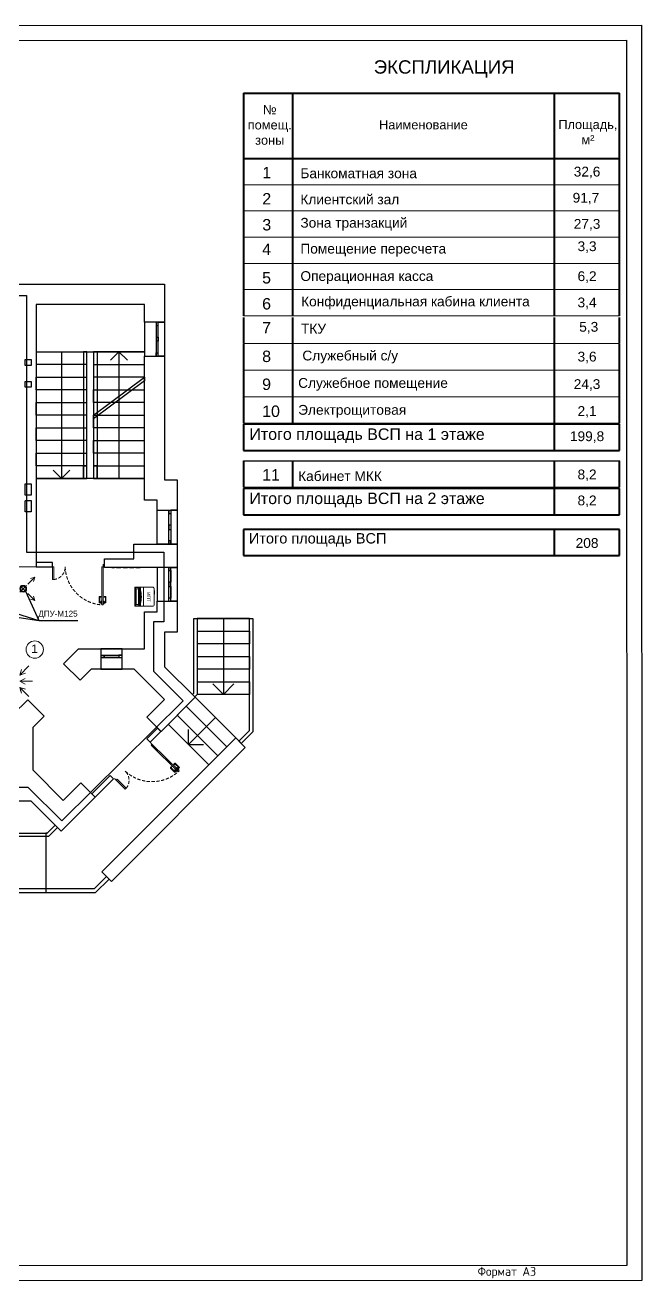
# Model space of a CAD drawing. Header units: millimetres. Extents: x 306002 to 1554695, y -207070 to 1535795.
# Drawn here: x 333418 to 348010, y -207070 to -177362 of the extents above; entities that cross this region are included whole.
import ezdxf

# ---------------------------------------------------------------- set-up
doc = ezdxf.new("R2010")
doc.units = ezdxf.units.MM
doc.linetypes.add('штриховаяX2', pattern=[38.1, 25.4, -12.7])
doc.layers.add('1 0 Mebel_Ном._пера__97', color=7, linetype='Continuous', lineweight=5, true_color=0x3f3f3f)
doc.layers.add('PDF _Геометрия', color=7, linetype='Continuous', true_color=0x719d2f)
doc.layers.add('PDF _Текст', color=7, linetype='Continuous')
for name, color, linetype, lineweight in [('ykaz', 1, 'Continuous', 20), ('ВЫТЯЖКА', 160, 'Continuous', 30), ('ПРИТОК', 20, 'Continuous', 30), ('Тонкая', 7, 'Continuous', 15)]:
    doc.layers.add(name, color=color, linetype=linetype, lineweight=lineweight)
doc.styles.add('PDF ArialMT', font='arial.ttf')
doc.styles.add('PDF GOST Common', font='')
doc.styles.get("Standard").update_dxf_attribs({"font": 'arial.ttf'})
doc.styles.get('PDF GOST Common').set_extended_font_data('GOST Common')

# ---------------------------------------------------------------- blocks, each defined once
blk = doc.blocks.new('ручка')
at = {"color": 18, "lineweight": 0, "ltscale": 0.1, "true_color": 0x000000}
for p, q in [((62017, 2208), (62052, 2208)), ((62046, 2185), (62017, 2185)), ((62046, 2078), (62046, 2185)), ((62046, 2185), (62046, 2185)), ((62061, 2199), (62061, 2067)), ((62029, 2073), (62041, 2073)), ((62052, 2058), (62029, 2058))]:
    blk.add_line(p, q, dxfattribs=at)
blk.add_lwpolyline([(61996, 2231), (62014, 2231, -0.414214), (62017, 2228), (62017, 2167, -0.414214), (62014, 2164), (61996, 2164)], format="xyb", close=True, dxfattribs=at)
for centre, radius, start, end in [((62052, 2199), 9, 0, 90), ((62029, 2065), 7.5, 90.8582, 269.3574), ((62039, 2079), 6.53, 283.7135, 347.5451), ((62052, 2067), 9, 270, 0)]:
    blk.add_arc(centre, radius, start, end, dxfattribs=at)
blk = doc.blocks.new('ИПТ MX9100SB')
at = {"color": 5, "lineweight": 0}
for p, q in [((57012, 25605), (57012, 26020)), ((57418, 26065), (57057, 26065)), ((57463, 25605), (57463, 26020)), ((57012, 25807), (57463, 25807)), ((57012, 25605), (57463, 25605)), ((57020, 25696), (57020, 25623)), ((57020, 25623), (57455, 25623)), ((57024, 25739), (57451, 25739)), ((57024, 25724), (57451, 25724)), ((57025, 25701), (57450, 25701)), ((57033, 25724), (57034, 25739)), ((57033, 25701), (57033, 25724)), ((57157, 25698), (57318, 25698)), ((57157, 25694), (57318, 25694)), ((57181, 25619), (57181, 25623)), ((57249, 25614), (57186, 25614)), ((57254, 25623), (57254, 25619)), ((57264, 25623), (57264, 25619)), ((57269, 25614), (57285, 25614)), ((57290, 25623), (57290, 25619)), ((57442, 25724), (57440, 25739)), ((57442, 25701), (57442, 25724)), ((57455, 25623), (57455, 25696))]:
    blk.add_line(p, q, dxfattribs=at)
for points in [[(57097, 26065), (57176, 26065), (57176, 26071), (57097, 26071)], [(57050, 25691), (57425, 25691), (57425, 25638), (57050, 25638)], [(57187, 25623), (57198, 25623), (57198, 25617), (57187, 25617)], [(57204, 25623), (57216, 25623), (57216, 25617), (57204, 25617)], [(57221, 25623), (57233, 25623), (57233, 25617), (57221, 25617)], [(57238, 25623), (57250, 25623), (57250, 25617), (57238, 25617)]]:
    blk.add_lwpolyline(points, close=True, dxfattribs=at)
for points in [[(57063, 25632), (57169, 25632)], [(57169, 25627), (57063, 25627)]]:
    blk.add_lwpolyline(points, dxfattribs=at)
blk.add_circle((57313, 25696), 1.16, dxfattribs=at)
for centre, radius, start, end in [((57057, 26020), 45, 90, 180), ((57418, 26020), 45, 0, 90), ((57025, 25726), 13.5, 94.0429, 180.8246), ((57025, 25711), 13.5, 94.0429, 180.8246), ((57025, 25696), 5, 90, 180), ((57063, 25629), 2.81, 92.6232, 267.3768), ((57237, 25114), 646, 75.7652, 104.2348), ((57157, 25696), 2.05, 94.4237, 265.5763), ((57169, 25629), 2.81, 272.6232, 87.3768), ((57186, 25619), 5, 180, 270), ((57249, 25619), 5, 270, 0), ((57269, 25619), 5, 180, 270), ((57285, 25619), 5, 270, 0), ((57318, 25696), 2.05, 274.4237, 85.5763), ((57450, 25696), 5, 0, 90), ((57450, 25726), 13.5, 359.1754, 85.9571), ((57450, 25711), 13.5, 359.1754, 85.9571)]:
    blk.add_arc(centre, radius, start, end, dxfattribs=at)
at = {"layer": 'ykaz', "color": 252, "true_color": 0x939598, "insert": (57115, 25891), "char_height": 80, "width": 259.96, "attachment_point": 7}
blk.add_mtext('\\pxqc;ИПТ', dxfattribs=at)
blk = doc.blocks.new('A$C56C57BDC')
at = {"layer": 'ПРИТОК', "lineweight": 15}
for p, q in [((165, 385), (3, 547)), ((3, 547), (104, 516)), ((3, 547), (35, 446)), ((35, 446), (19, 497)), ((356, 192), (195, 353)), ((349, 346), (205, 201)), ((389, 385), (550, 547)), ((550, 547), (450, 516)), ((450, 516), (500, 531)), ((550, 547), (519, 446)), ((519, 446), (535, 497)), ((162, 162), (0, 0)), ((0, 0), (31, 101)), ((0, 0), (101, 31)), ((31, 101), (16, 50)), ((101, 31), (50, 16)), ((389, 162), (550, 0)), ((550, 0), (450, 31)), ((550, 0), (519, 101)), ((519, 101), (535, 50))]:
    blk.add_line(p, q, dxfattribs=at)
for radius in [80.8, 60]:
    blk.add_circle((276, 272), radius, dxfattribs=at)
blk = doc.blocks.new('Экспликация шапка')
at = {"color": 18, "lineweight": 40, "true_color": 0x000000}
for p, q in [((195658, 23059), (207158, 23059)), ((195658, 23059), (195658, 21059)), ((197158, 23059), (197158, 21059)), ((205158, 23059), (205158, 21059)), ((207158, 21059), (207158, 23059)), ((195658, 21059), (207158, 21059))]:
    blk.add_line(p, q, dxfattribs=at)
at = {"layer": 'ykaz', "color": 7, "char_height": 280, "attachment_point": 7}
for s, insert, width in [('\\pxqc;{\\C256;\\c0;№ \\Pпомещ.\\Pзоны}', (195818, 21479), 1277.15), ('\\pxqc;{\\C256;\\c0;Наименование}', (197433, 21949), 7452.75), ('\\pxqc;{\\C256;\\c0;Площадь,\\Pм²}', (205255, 21495), 1875.18)]:
    blk.add_mtext(s, dxfattribs=dict(at, insert=insert, width=width))
blk = doc.blocks.new('Строка')
at = {"color": 18, "lineweight": 40, "true_color": 0x000000}
for p, q in [((195658, 21059), (195658, 20259)), ((197158, 21059), (197158, 20259)), ((205158, 21059), (205158, 20259)), ((207158, 20259), (207158, 21059))]:
    blk.add_line(p, q, dxfattribs=at)
at = {"color": 252, "lineweight": 0, "true_color": 0x939598}
blk.add_line((195658, 20259), (207158, 20259), dxfattribs=at)
blk = doc.blocks.new('Итоговая строка')
at = {"color": 18, "lineweight": 40, "true_color": 0x000000}
for p, q in [((195658, 12194), (195658, 11394)), ((207158, 12194), (195658, 12194)), ((205158, 12194), (205158, 11394)), ((207158, 11394), (207158, 12194)), ((195658, 11394), (207158, 11394))]:
    blk.add_line(p, q, dxfattribs=at)
blk = doc.blocks.new('A$C63D625EA')
at = {"layer": 'ВЫТЯЖКА', "lineweight": 15}
for p, q in [((0, 89), (215, 305)), ((215, 305), (81, 263)), ((215, 305), (174, 171)), ((362, 305), (297, 180)), ((362, 0), (362, 305)), ((362, 305), (428, 180)), ((725, 89), (509, 305)), ((509, 305), (551, 171)), ((509, 305), (643, 263)), ((81, 263), (148, 284)), ((174, 171), (195, 238))]:
    blk.add_line(p, q, dxfattribs=at)
blk = doc.blocks.new('A$C5E6C0876')
at = {"layer": 'ВЫТЯЖКА', "lineweight": 15}
for p, q in [((79, -81), (-82, 80)), ((72, 72), (-72, -72))]:
    blk.add_line(p, q, dxfattribs=at)
for radius in [80.8, 60]:
    blk.add_circle((-1, -1), radius, dxfattribs=at)
at = {"layer": 'ВЫТЯЖКА', "rotation": 270}
blk.add_blockref('A$C63D625EA', (-439, 362), dxfattribs=at)

msp = doc.modelspace()

# ---------------------------------------------------------------- linework, layer by layer
at = {"ltscale": 100}
for p, q in [((318099, -183491), (336719, -183491)), ((336719, -183491), (336719, -188121)), ((336239, -183971), (333679, -183971)), ((333679, -183971), (333679, -190181)), ((336239, -184391), (336239, -183971)), ((336719, -184391), (336239, -184391)), ((336239, -184391), (336239, -185191)), ((333419, -185271), (333559, -185271)), ((333419, -185411), (333419, -185271)), ((333559, -185271), (333559, -185411)), ((333679, -185091), (336239, -185091)), ((334279, -185091), (334279, -188091)), ((334879, -185091), (334799, -185091)), ((334799, -185091), (334799, -188091)), ((334879, -188091), (334879, -185091)), ((336239, -185091), (335039, -185091)), ((335039, -185091), (335039, -188091)), ((335119, -185091), (335119, -188091)), ((335639, -185091), (335439, -185291)), ((335639, -185091), (335639, -188091)), ((335639, -185091), (335839, -185291)), ((336239, -188601), (336239, -185191)), ((336239, -185191), (336719, -185191)), ((333559, -185411), (333419, -185411)), ((334879, -185391), (333679, -185391)), ((334879, -185691), (334879, -185391)), ((335039, -185391), (336239, -185391)), ((333419, -185791), (333559, -185791)), ((333419, -185931), (333419, -185791)), ((333559, -185931), (333419, -185931)), ((333559, -185791), (333559, -185931)), ((333679, -185991), (333679, -185691)), ((333679, -185691), (334879, -185691)), ((336239, -185691), (335039, -185691)), ((335039, -185691), (335039, -186591)), ((335039, -186591), (336239, -185691)), ((336239, -185777), (335039, -186677)), ((336239, -185991), (336239, -185691)), ((336239, -185691), (336239, -185777)), ((334879, -185991), (333679, -185991)), ((334879, -186291), (334879, -185991)), ((335039, -186291), (335039, -185989)), ((335039, -185991), (336239, -185991)), ((333679, -186591), (333679, -186291)), ((333679, -186291), (334879, -186291)), ((336239, -186291), (335039, -186291)), ((336239, -186591), (336239, -186291)), ((334879, -186591), (333679, -186591)), ((334879, -186891), (334879, -186591)), ((335039, -186891), (335039, -186591)), ((335039, -186591), (336239, -186591)), ((333679, -187191), (333679, -186891)), ((333679, -186891), (334879, -186891)), ((336239, -186891), (335039, -186891)), ((336239, -187191), (336239, -186891)), ((334879, -187191), (333679, -187191)), ((334879, -187491), (334879, -187191)), ((335039, -187491), (335039, -187191)), ((335039, -187191), (336239, -187191)), ((333679, -187791), (333679, -187491)), ((333679, -187491), (334879, -187491)), ((336239, -187491), (335039, -187491)), ((336239, -187791), (336239, -187491)), ((334879, -187791), (333679, -187791)), ((334079, -187891), (334279, -188091)), ((334279, -188091), (334479, -187891)), ((334799, -188091), (334799, -187791)), ((334799, -187791), (334879, -187791)), ((335119, -187791), (335039, -187791)), ((335039, -187791), (336239, -187791)), ((335119, -188091), (335119, -187791)), ((333419, -188215), (333559, -188215)), ((333419, -188486), (333419, -188216)), ((333559, -188216), (333559, -188486)), ((336239, -188091), (333679, -188091)), ((333679, -188091), (334879, -188091)), ((335039, -188091), (336239, -188091)), ((336719, -188121), (337019, -188121)), ((337019, -188121), (337019, -191721)), ((333559, -188486), (333419, -188486)), ((333419, -188606), (333559, -188606)), ((333419, -188876), (333419, -188620)), ((333559, -188606), (333559, -188876)), ((336539, -188601), (336239, -188601)), ((336539, -188841), (336539, -188601)), ((333559, -188876), (333419, -188876)), ((336539, -189641), (336539, -188841)), ((336539, -188841), (337019, -188841)), ((336819, -189291), (336819, -188841)), ((336819, -188841), (336819, -188916)), ((336819, -188916), (336869, -188916)), ((337019, -188841), (336869, -188841)), ((336869, -188841), (336869, -189641)), ((336869, -188916), (336869, -189191)), ((336869, -189191), (336819, -189191)), ((336819, -189191), (336819, -189291)), ((336819, -189641), (336819, -189291)), ((336819, -189291), (336869, -189291)), ((335989, -189991), (335989, -189641)), ((335989, -189641), (337019, -189641)), ((337019, -189641), (336539, -189641)), ((336869, -189566), (336819, -189566)), ((336819, -189566), (336819, -189641)), ((336869, -189641), (336869, -189566)), ((335299, -190191), (335299, -189991)), ((335299, -189991), (335989, -189991)), ((336539, -190191), (335299, -190191)), ((337019, -190191), (336539, -190191)), ((336539, -190191), (336539, -190991)), ((336869, -190191), (337019, -190191)), ((336539, -191241), (336539, -190991)), ((336539, -190991), (337019, -190991)), ((336539, -190991), (336819, -190991)), ((337019, -190991), (336869, -190991)), ((336239, -192119), (336239, -191241)), ((336239, -191241), (336539, -191241)), ((337408, -191399), (338808, -191399)), ((337408, -193166), (337408, -191399)), ((338728, -191399), (337488, -191399)), ((337488, -191399), (337488, -193199)), ((338108, -191399), (338108, -193199)), ((338728, -194046), (338728, -191399)), ((338808, -191399), (338808, -194079)), ((337019, -191721), (336719, -191721)), ((336719, -191721), (336719, -192543)), ((337488, -191699), (338728, -191699)), ((338728, -191699), (338728, -191999)), ((334329, -192472), (334682, -192119)), ((334682, -192119), (335711, -192119)), ((335711, -192119), (335211, -192119)), ((335211, -192119), (335212, -192599)), ((335711, -192599), (335711, -192119)), ((335711, -192119), (336241, -192119)), ((336241, -192119), (336239, -192119)), ((338728, -191999), (337488, -191999)), ((337488, -191999), (337488, -192299)), ((334718, -192861), (334329, -192472)), ((335211, -192269), (335711, -192269)), ((335286, -192319), (335211, -192319)), ((335211, -192319), (335711, -192319)), ((335286, -192319), (335286, -192269)), ((335286, -192269), (335286, -192319)), ((335636, -192319), (335286, -192319)), ((335711, -192269), (335636, -192269)), ((335636, -192269), (335636, -192319)), ((337488, -192299), (338728, -192299)), ((338728, -192299), (338728, -192599)), ((334980, -192599), (334718, -192861)), ((335711, -192599), (334980, -192599)), ((335212, -192599), (335711, -192599)), ((335997, -192599), (335711, -192599)), ((336712, -193314), (335997, -192599)), ((336719, -192543), (337440, -193264)), ((338728, -192599), (337488, -192599)), ((337488, -192599), (337488, -192899)), ((337488, -192899), (338728, -192899)), ((338108, -193199), (337858, -192949)), ((338108, -193199), (338358, -192949)), ((338728, -192899), (338728, -193199)), ((333480, -193321), (333127, -193674)), ((333869, -193710), (333480, -193321)), ((336295, -193731), (336712, -193314)), ((337440, -193264), (336634, -194070)), ((337375, -193199), (337408, -193166)), ((337432, -193256), (337375, -193199)), ((337488, -193199), (337432, -193256)), ((337440, -193264), (338402, -194226)), ((338728, -193199), (337488, -193199)), ((337016, -193688), (337228, -193476)), ((337977, -194650), (337016, -193688)), ((337228, -193476), (338190, -194438)), ((333607, -193972), (333869, -193710)), ((333607, -194989), (333607, -193972)), ((336634, -194070), (336295, -193731)), ((336804, -193900), (337765, -194862)), ((337921, -193745), (337285, -194381)), ((338402, -194226), (335234, -197394)), ((337285, -194381), (337285, -194028)), ((338628, -194452), (338402, -194226)), ((338475, -194299), (338728, -194046)), ((338808, -194079), (338532, -194355)), ((335460, -197620), (338628, -194452)), ((337285, -194381), (337638, -194381)), ((338532, -194355), (338475, -194299)), ((337765, -194862), (337977, -194650)), ((334322, -195704), (333607, -194989)), ((334739, -195286), (334322, -195704)), ((335078, -195626), (334739, -195286)), ((332619, -195711), (333551, -195711)), ((333551, -195711), (334272, -196432)), ((334272, -196432), (335078, -195626)), ((333942, -196479), (334131, -196290)), ((334187, -196347), (333975, -196559)), ((334131, -196290), (334187, -196347)), ((320123, -196479), (333942, -196479)), ((333975, -196559), (320123, -196559)), ((333942, -196479), (333907, -196479)), ((333907, -196479), (333907, -197879)), ((335347, -197507), (335054, -197799)), ((335234, -197394), (335460, -197620)), ((335404, -197563), (335347, -197507)), ((335054, -197799), (320123, -197799)), ((335087, -197879), (335404, -197563)), ((320123, -197879), (335087, -197879))]:
    msp.add_line(p, q, dxfattribs=at)
at = {"color": 4, "ltscale": 100}
for p, q in [((336519, -184391), (336519, -185191)), ((336519, -184466), (336569, -184466)), ((336569, -185191), (336569, -184391)), ((336569, -184391), (336719, -184391)), ((336519, -184741), (336569, -184741)), ((336569, -184741), (336569, -184841)), ((336569, -184841), (336519, -184841)), ((336519, -185191), (336519, -185116)), ((336519, -185116), (336569, -185116)), ((336719, -185191), (336569, -185191)), ((336819, -190991), (336819, -190191)), ((336819, -190191), (336819, -190266)), ((336819, -190266), (336869, -190266)), ((336869, -190991), (336869, -190191)), ((336869, -190266), (336869, -190541)), ((336869, -190541), (336819, -190541)), ((336819, -190541), (336819, -190641)), ((336819, -190641), (336869, -190641)), ((336869, -190641), (336869, -190916)), ((336869, -190916), (336819, -190916))]:
    msp.add_line(p, q, dxfattribs=at)
at = {"color": 7, "lineweight": 30, "ltscale": 100, "true_color": 0xffffff}
msp.add_line((338588, -187673), (347492, -187673), dxfattribs=at)
at = {"color": 4, "lineweight": 0}
for p, q in [((334066, -190118), (334066, -190178)), ((335266, -190178), (335266, -190118)), ((334066, -190178), (334066, -190478)), ((334096, -190178), (334066, -190178)), ((334096, -190478), (334096, -190178)), ((335236, -191078), (335236, -190178)), ((335236, -190178), (335266, -190178)), ((335266, -190178), (335266, -191078)), ((334066, -190478), (334096, -190478)), ((335266, -191078), (335236, -191078)), ((336419, -194372), (336376, -194329)), ((336398, -194393), (336419, -194372)), ((337038, -195025), (336398, -194393)), ((336419, -194372), (337059, -195004)), ((337059, -195004), (337038, -195025)), ((335533, -195183), (335576, -195226)), ((335597, -195204), (335576, -195226)), ((335576, -195226), (335789, -195436)), ((335810, -195415), (335597, -195204)), ((335789, -195436), (335810, -195415))]:
    msp.add_line(p, q, dxfattribs=at)
at = {"color": 0, "lineweight": 20, "ltscale": 100}
msp.add_line((333226, -190181), (333680, -190181), dxfattribs=at)
at = {"color": 9, "linetype": 'штриховаяX2', "lineweight": 0, "ltscale": 4, "true_color": 0xc7c8ca}
msp.add_line((336142, -190198), (335467, -190198), dxfattribs=at)
at = {"transparency": 33554687}
for p, q in [((333430, -190755), (333744, -191449)), ((331413, -191091), (333744, -191449)), ((332420, -191035), (333744, -191449)), ((333744, -191449), (334663, -191449))]:
    msp.add_line(p, q, dxfattribs=at)
at = {"color": 7, "lineweight": 30, "ltscale": 100, "true_color": 0xffffff}
msp.add_lwpolyline([(313347, -187025), (317038, -187025), (317040, -183762), (333453, -183762), (333451, -189832), (336700, -189832), (336700, -191479), (336453, -191479), (336453, -192645), (337154, -193348), (334290, -196183), (333494, -195398), (332406, -195398), (332406, -195847), (329256, -195847), (329256, -195460), (317055, -195460), (317055, -195802), (314099, -195802), (314099, -194244), (313347, -194244)], close=True, dxfattribs=at)
at = {"color": 7, "ltscale": 100, "true_color": 0xffffff}
for points in [[(333677, -190179), (334064, -190179), (334064, -190079), (333677, -190079)], [(336297, -194243), (336378, -194324), (336630, -194072), (336549, -193991)], [(334997, -195544), (335078, -195625), (335508, -195194), (335427, -195113)]]:
    msp.add_lwpolyline(points, close=True, dxfattribs=at)
at = {"color": 9, "linetype": 'штриховаяX2', "lineweight": 0, "ltscale": 3, "true_color": 0xc7c8ca}
for centre, radius, start, end in [((334066, -190180), 300, 275.729, 0.2966), ((335297, -190148), 932, 181.8632, 266.1948), ((336420, -194328), 932, 227.2367, 311.5683), ((335577, -195227), 300, 321.1025, 45.6701)]:
    msp.add_arc(centre, radius, start, end, dxfattribs=at)
at = {"layer": '1 0 Mebel_Ном._пера__97', "color": 0, "lineweight": 20, "transparency": 33554687}
msp.add_circle((333646, -192135), 204, dxfattribs=at)
at = {"layer": 'PDF _Геометрия', "color": 0, "lineweight": 30, "transparency": 33554687}
for points in [[(306010, -207070), (306002, -177374), (348002, -177362), (348010, -207058)], [(307423, -206717), (307415, -177727), (347649, -177715), (347657, -206705)]]:
    msp.add_lwpolyline(points, close=True, dxfattribs=at)

# ---------------------------------------------------------------- block references
at = {"color": 5, "lineweight": 0, "transparency": 33554687, "xscale": 0.7731358924955772, "yscale": 0.7731358924955772, "zscale": 0.7731358924955772}
for name, p in [('Экспликация шапка', (187318, -196801)), ('Строка', (187318, -196801)), ('Строка', (187318, -197420)), ('Строка', (187318, -198038)), ('Строка', (187318, -198661)), ('Строка', (187318, -199281)), ('Строка', (187318, -199906)), ('Строка', (187318, -200560)), ('Строка', (187318, -201188)), ('Строка', (187318, -201816)), ('Строка', (187318, -202444)), ('Строка', (187318, -203954))]:
    msp.add_blockref(name, p, dxfattribs=at)
at = {"color": 18, "lineweight": 30, "true_color": 0x000000, "transparency": 33554687, "xscale": 0.7731358924955772, "yscale": 0.7731358924955772, "zscale": 0.7731358924955772}
for p in [(187318, -196234), (187318, -197753), (187318, -198720)]:
    msp.add_blockref('Итоговая строка', p, dxfattribs=at)
at = {"color": 5, "lineweight": 50, "rotation": 270}
msp.add_blockref('ИПТ MX9100SB', (310408, -133647), dxfattribs=at)
at = {"color": 5, "lineweight": 0}
for p, rotation in [((397231, -188823), 180), ((378984, -149318), 225.373519128587)]:
    msp.add_blockref('ручка', p, dxfattribs=dict(at, rotation=rotation))
at = {"color": 5, "lineweight": 0, "xscale": -1}
for p, rotation in [((273270, -188823), 180), ((291903, -237542), 225.3735191285871)]:
    msp.add_blockref('ручка', p, dxfattribs=dict(at, rotation=rotation))
at = {"layer": 'ВЫТЯЖКА', "transparency": 33554687, "yscale": 0.998995745714902, "zscale": 0.998995745714902}
for name, p, xscale, rotation in [('A$C56C57BDC', (333097, -190426), -0.998995745714902, 180.0228490128568), ('A$C5E6C0876', (333157, -192886), 0.998995745714902, 180.029519026096)]:
    msp.add_blockref(name, p, dxfattribs=dict(at, xscale=xscale, rotation=rotation))

# ---------------------------------------------------------------- texts
at = {"layer": 'PDF _Текст', "transparency": 33554687, "attachment_point": 4, "rotation": 0.0162}
for s, insert, char_height, style in [('ДПУ-М125', (333731, -191306), 136.7, 'PDF ArialMT'), ('Формат A3', (344123, -206874), 212.1, 'PDF GOST Common')]:
    msp.add_mtext(s, dxfattribs=dict(at, insert=insert, char_height=char_height, style=style))
at = {"layer": 'ykaz', "color": 252, "true_color": 0x939598, "transparency": 33554687, "attachment_point": 7}
for s, insert, char_height, width in [('\\pxqc;{\\C256;\\c0;ЭКСПЛИКАЦИЯ}', (339351, -178602), 315.96, 7961.27), ('\\pxql;1', (339030, -180987), 270.6, 870.34), ('\\pxql;Банкоматная зона', (339931, -180987), 231.94, 5778.22), ('\\pxqc;32,6', (346116, -180987), 231.9, 1194.21), ('\\pxql;2', (339030, -181605), 270.6, 870.34), ('\\pxql;Клиентский зал', (339931, -181605), 231.94, 5778.22), ('\\pxqc;91,7', (346116, -181605), 231.9, 1142.69), ('\\pxql;3', (339030, -182224), 270.6, 870.34), ('\\pxql;Зона транзакций', (339931, -182224), 231.94, 5778.22), ('\\pxqc;27,3', (346116, -182224), 231.9, 1194.21), ('\\pxql;4', (339026, -182800), 270.6, 870.34), ('\\pxql;Помещение пересчета', (339931, -182837), 231.94, 5778.22), ('\\pxqc;3,3', (346116, -182752), 231.9, 1194.21), ('\\pxql;5', (339026, -183478), 270.6, 870.34), ('\\pxql;Операционная касса', (339932, -183485), 231.94, 5778.22), ('\\pxqc;6,2', (346116, -183461), 231.9, 1194.21), ('\\pxql;6', (339026, -184094), 270.6, 870.34), ('\\pxql;Конфиденциальная кабина клиента', (339948, -184085), 231.94, 5778.22), ('\\pxqc;3,4', (346116, -184082), 231.9, 1194.21), ('\\pxql;7', (339026, -184656), 270.6, 870.34), ('\\pxql;ТКУ', (339945, -184662), 231.9, 5778.22), ('5,3', (346528, -184659), 231.9, 1194.21), ('\\pxql;8', (339026, -185337), 270.6, 870.34), ('\\pxql;Служебный с/у ', (339978, -185365), 231.94, 5778.22), ('\\pxqc;3,6', (346116, -185363), 231.9, 1194.21), ('\\pxql;9', (339026, -185998), 270.6, 870.34), ('\\pxql;Служебное помещение', (339878, -186013), 231.94, 5778.22), ('\\pxqc;24,3', (346116, -186014), 231.9, 1194.21), ('\\pxql;10', (339026, -186636), 270.6, 870.34), ('\\pxql;Электрощитовая', (339878, -186650), 231.94, 5778.22), ('\\pxqc;2,1', (346116, -186651), 231.9, 1194.21), ('\\pxql;Итого площадь ВСП на 1 этаже', (338724, -187252), 270.6, 6334.96), ('\\pxqc;199,8', (346116, -187247), 231.94, 1194.21), ('\\pxql;11', (339026, -188136), 270.6, 870.34), ('\\pxql;Кабинет МКК', (339878, -188150), 231.94, 5778.22), ('\\pxqc;8,2', (346116, -188151), 231.9, 1194.21), ('\\pxql;Итого площадь ВСП на 2 этаже', (338724, -188771), 270.6, 6334.96), ('\\pxqc;8,2', (346116, -188766), 231.9, 1194.21), ('\\pxql;Итого площадь ВСП ', (338711, -189697), 245.75, 5753.24), ('\\pxqc;208', (346116, -189733), 231.9, 1194.21)]:
    msp.add_mtext(s, dxfattribs=dict(at, insert=insert, char_height=char_height, width=width))
at = {"layer": 'Тонкая', "color": 0, "linetype": 'ByBlock', "ltscale": 100, "transparency": 33554687, "insert": (333640, -192116), "char_height": 250, "width": 588.04, "attachment_point": 5}
msp.add_mtext('{\\H0.8x;1\\H1.25x;\\C1; }', dxfattribs=at)

doc.saveas('drawing.dxf')
